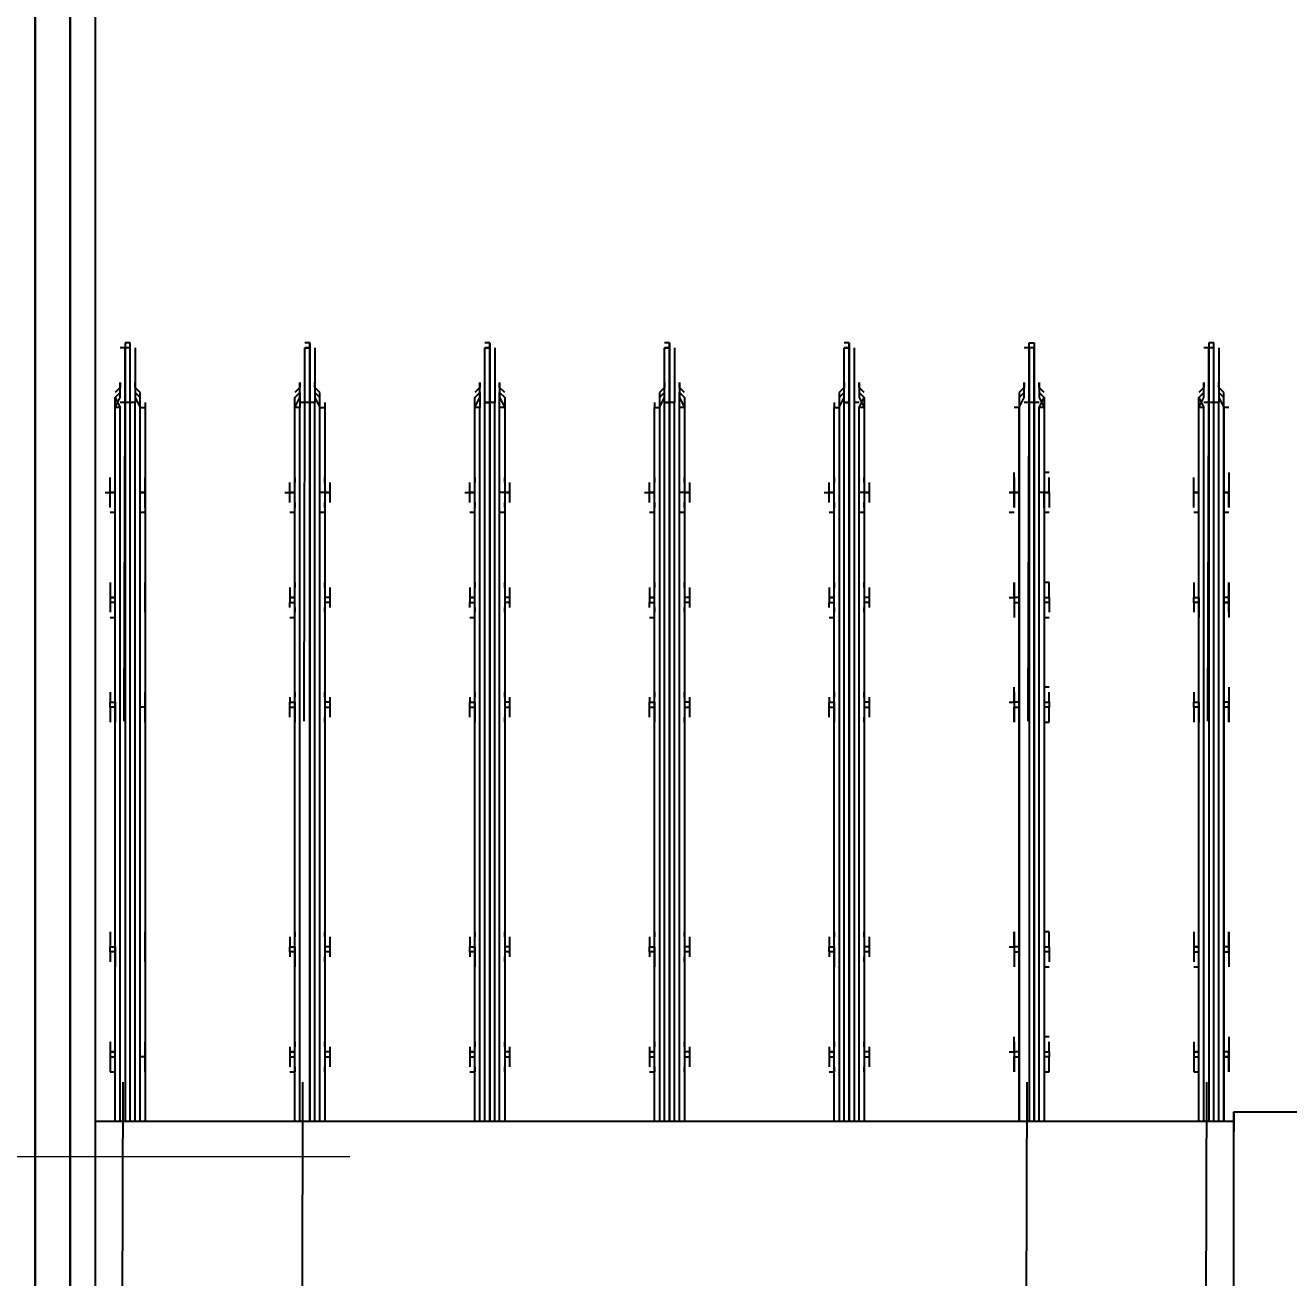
# Model space of a CAD drawing. Header units: metres. Extents: x 529524 to 529977, y 2674144 to 2674419.
# Drawn here: x 529758.7163 to 529759.0663, y 2674303.3499 to 2674303.6969 of the extents above; entities that cross this region are included whole.
import ezdxf

# ---------------------------------------------------------------- set-up
doc = ezdxf.new("R2010")
doc.units = ezdxf.units.M
doc.linetypes.add('PDF_IMPORT', pattern=[1, 0.8, -0.2])
doc.layers.add('IDT', color=7, linetype='Continuous')
doc.layers.add('MMS Block Numbering', color=7, linetype='Continuous')
doc.styles.add('Adani Regular', font='Adani Regular.ttf')

# ---------------------------------------------------------------- blocks, each defined once
blk = doc.blocks.new('IDT')
at = {"layer": 'IDT', "color": 0, "lineweight": 25}
for p, q in [((14.75559, 8.9452), (14.75559, 9.80413)), ((14.76251, 8.9452), (14.76251, 9.80413)), ((14.76251, 9.80413), (14.76251, 8.9452)), ((14.77219, 8.9452), (14.77219, 9.80413)), ((14.77219, 9.80413), (14.77219, 8.9452)), ((14.44023, 9.45834), (14.44023, 9.36291)), ((14.44023, 9.36291), (14.44023, 9.36844)), ((14.44023, 9.36567), (14.75559, 9.36567)), ((14.443, 9.16788), (14.443, 9.36567)), ((14.443, 9.36567), (14.443, 9.16788)), ((14.44438, 9.36567), (14.44438, 9.1665)), ((14.44577, 9.36567), (14.44577, 9.1665)), ((14.44715, 9.1665), (14.44715, 9.36567)), ((14.44853, 9.36567), (14.44853, 9.16788)), ((14.44992, 9.36567), (14.44992, 9.16788)), ((14.49279, 9.16788), (14.49279, 9.36567)), ((14.49418, 9.36567), (14.49418, 9.16788)), ((14.49556, 9.1665), (14.49556, 9.36567)), ((14.49556, 9.36567), (14.49556, 9.1665)), ((14.49694, 9.1665), (14.49694, 9.36567)), ((14.49971, 9.16788), (14.49971, 9.36567)), ((14.49971, 9.36567), (14.49971, 9.16788)), ((14.54259, 9.16788), (14.54259, 9.36567)), ((14.54397, 9.36567), (14.54397, 9.16788)), ((14.54535, 9.1665), (14.54535, 9.36567)), ((14.54674, 9.36567), (14.54674, 9.1665)), ((14.54674, 9.1665), (14.54674, 9.36567)), ((14.54812, 9.36567), (14.54812, 9.1665)), ((14.5495, 9.16788), (14.5495, 9.36567)), ((14.55089, 9.36567), (14.55089, 9.16788)), ((14.59238, 9.16788), (14.59238, 9.36567)), ((14.59376, 9.36567), (14.59376, 9.16788)), ((14.59515, 9.36567), (14.59515, 9.1665)), ((14.59653, 9.1665), (14.59653, 9.36567)), ((14.59653, 9.36567), (14.59653, 9.1665)), ((14.59791, 9.36567), (14.59791, 9.1665)), ((14.5993, 9.16788), (14.5993, 9.36567)), ((14.60068, 9.36567), (14.60068, 9.16788)), ((14.64217, 9.16788), (14.64217, 9.36567)), ((14.64356, 9.36567), (14.64356, 9.16788)), ((14.64494, 9.36567), (14.64494, 9.1665)), ((14.64632, 9.1665), (14.64632, 9.36567)), ((14.64632, 9.36567), (14.64632, 9.1665)), ((14.64771, 9.36567), (14.64771, 9.1665)), ((14.64909, 9.36567), (14.64909, 9.16788)), ((14.65047, 9.36567), (14.65047, 9.16788)), ((14.69197, 9.16788), (14.69197, 9.36567)), ((14.69335, 9.36567), (14.69335, 9.16788)), ((14.69473, 9.36567), (14.69473, 9.1665)), ((14.69612, 9.1665), (14.69612, 9.36567)), ((14.69612, 9.36567), (14.69612, 9.1665)), ((14.69888, 9.36567), (14.69888, 9.16788)), ((14.70027, 9.36567), (14.70027, 9.16788)), ((14.74176, 9.16788), (14.74176, 9.36567)), ((14.74314, 9.36567), (14.74314, 9.16788)), ((14.74453, 9.36567), (14.74453, 9.1665)), ((14.74591, 9.36567), (14.74591, 9.1665)), ((14.74729, 9.1665), (14.74729, 9.36567)), ((14.74868, 9.36567), (14.74868, 9.16788)), ((14.75006, 9.36567), (14.75006, 9.16788)), ((14.44023, 9.36291), (14.34065, 9.36291)), ((14.44162, 9.34769), (14.44162, 9.35184)), ((14.44162, 9.35184), (14.44162, 9.35046)), ((14.44162, 9.35046), (14.44162, 9.34769)), ((14.4513, 9.35184), (14.44992, 9.35184)), ((14.44992, 9.35184), (14.44992, 9.34769)), ((14.4513, 9.35046), (14.4513, 9.35184)), ((14.4513, 9.34769), (14.4513, 9.35046)), ((14.49279, 9.35184), (14.49141, 9.35184)), ((14.49141, 9.35184), (14.49141, 9.35046)), ((14.49141, 9.35046), (14.49141, 9.34769)), ((14.49279, 9.34631), (14.49279, 9.35184)), ((14.50109, 9.34769), (14.50109, 9.35184)), ((14.50109, 9.35184), (14.50109, 9.35046)), ((14.50109, 9.35046), (14.50109, 9.34769)), ((14.5412, 9.34769), (14.5412, 9.35046)), ((14.54259, 9.34769), (14.54259, 9.35184)), ((14.54259, 9.35184), (14.54259, 9.35046)), ((14.55227, 9.35184), (14.55089, 9.35184)), ((14.55089, 9.35184), (14.55089, 9.34769)), ((14.55089, 9.35046), (14.55089, 9.35184)), ((14.55227, 9.34769), (14.55227, 9.35046)), ((14.591, 9.34769), (14.591, 9.35046)), ((14.59238, 9.34769), (14.59238, 9.35184)), ((14.59238, 9.35184), (14.59238, 9.35046)), ((14.60206, 9.35184), (14.60068, 9.35184)), ((14.60068, 9.35184), (14.60068, 9.34769)), ((14.60068, 9.35046), (14.60068, 9.35184)), ((14.60206, 9.34769), (14.60206, 9.35046)), ((14.64079, 9.34769), (14.64079, 9.35046)), ((14.64217, 9.34769), (14.64217, 9.35184)), ((14.64217, 9.35184), (14.64217, 9.35046)), ((14.65186, 9.35184), (14.65047, 9.35184)), ((14.65047, 9.35184), (14.65047, 9.34769)), ((14.65047, 9.35046), (14.65047, 9.35184)), ((14.65186, 9.34769), (14.65186, 9.35046)), ((14.69058, 9.34769), (14.69058, 9.35046)), ((14.69197, 9.34769), (14.69197, 9.35184)), ((14.69197, 9.35184), (14.69197, 9.35046)), ((14.70165, 9.35184), (14.70027, 9.35184)), ((14.70027, 9.35184), (14.70027, 9.34769)), ((14.70027, 9.35046), (14.70027, 9.35184)), ((14.70165, 9.34769), (14.70165, 9.35046)), ((14.74176, 9.34769), (14.74176, 9.35184)), ((14.74176, 9.35184), (14.74176, 9.35046)), ((14.74176, 9.35046), (14.74176, 9.34769)), ((14.75144, 9.35184), (14.75006, 9.35184)), ((14.75006, 9.35184), (14.75006, 9.34769)), ((14.75144, 9.35046), (14.75144, 9.35184)), ((14.75144, 9.34769), (14.75144, 9.35046)), ((14.44162, 9.34631), (14.44162, 9.34769)), ((14.44162, 9.34769), (14.443, 9.34769)), ((14.443, 9.34769), (14.44162, 9.34769)), ((14.44162, 9.34769), (14.44162, 9.34631)), ((14.44992, 9.34769), (14.44992, 9.34631)), ((14.4513, 9.34769), (14.44992, 9.34769)), ((14.4513, 9.34631), (14.4513, 9.34769)), ((14.49141, 9.34631), (14.49141, 9.34769)), ((14.49141, 9.34769), (14.49279, 9.34769)), ((14.50109, 9.34769), (14.49971, 9.34769)), ((14.50109, 9.34631), (14.50109, 9.34769)), ((14.50109, 9.34631), (14.50109, 9.34769)), ((14.54259, 9.34769), (14.5412, 9.34769)), ((14.5412, 9.34631), (14.5412, 9.34769)), ((14.54259, 9.34631), (14.54259, 9.34769)), ((14.55089, 9.34769), (14.55089, 9.34631)), ((14.55227, 9.34769), (14.55089, 9.34769)), ((14.55227, 9.34631), (14.55227, 9.34769)), ((14.59238, 9.34769), (14.591, 9.34769)), ((14.591, 9.34631), (14.591, 9.34769)), ((14.59238, 9.34631), (14.59238, 9.34769)), ((14.60068, 9.34769), (14.60068, 9.34631)), ((14.60206, 9.34769), (14.60068, 9.34769)), ((14.60206, 9.34631), (14.60206, 9.34769)), ((14.64217, 9.34769), (14.64079, 9.34769)), ((14.64079, 9.34631), (14.64079, 9.34769)), ((14.64217, 9.34631), (14.64217, 9.34769)), ((14.65047, 9.34769), (14.65047, 9.34631)), ((14.65186, 9.34769), (14.65047, 9.34769)), ((14.65186, 9.34631), (14.65186, 9.34769)), ((14.69197, 9.34769), (14.69058, 9.34769)), ((14.69058, 9.34631), (14.69058, 9.34769)), ((14.69197, 9.34631), (14.69197, 9.34769)), ((14.70027, 9.34769), (14.70027, 9.34631)), ((14.70165, 9.34769), (14.70027, 9.34769)), ((14.70165, 9.34631), (14.70165, 9.34769)), ((14.74176, 9.34631), (14.74176, 9.34769)), ((14.74176, 9.34769), (14.74314, 9.34769)), ((14.74176, 9.34769), (14.74176, 9.34631)), ((14.75006, 9.34769), (14.75006, 9.34631)), ((14.75144, 9.34769), (14.75006, 9.34769)), ((14.75144, 9.34631), (14.75144, 9.34769)), ((14.44162, 9.34216), (14.44162, 9.34631)), ((14.44162, 9.34631), (14.443, 9.34631)), ((14.44162, 9.34493), (14.44162, 9.34631)), ((14.44162, 9.34354), (14.44162, 9.34493)), ((14.4513, 9.34631), (14.44992, 9.34631)), ((14.44992, 9.34631), (14.44992, 9.34216)), ((14.44992, 9.34631), (14.4513, 9.34631)), ((14.4513, 9.34493), (14.4513, 9.34631)), ((14.4513, 9.34354), (14.4513, 9.34493)), ((14.49279, 9.34631), (14.49141, 9.34631)), ((14.49141, 9.34631), (14.49141, 9.34493)), ((14.49141, 9.34493), (14.49141, 9.34354)), ((14.49279, 9.34216), (14.49279, 9.34631)), ((14.49971, 9.34631), (14.50109, 9.34631)), ((14.50109, 9.34631), (14.50109, 9.34216)), ((14.50109, 9.34493), (14.50109, 9.34631)), ((14.50248, 9.34631), (14.50109, 9.34631)), ((14.50109, 9.34354), (14.50109, 9.34493)), ((14.5412, 9.34493), (14.5412, 9.34631)), ((14.5412, 9.34631), (14.54259, 9.34631)), ((14.54259, 9.34216), (14.54259, 9.34631)), ((14.54259, 9.34493), (14.54259, 9.34354)), ((14.55227, 9.34631), (14.55089, 9.34631)), ((14.55089, 9.34631), (14.55089, 9.34216)), ((14.55089, 9.34631), (14.55227, 9.34631)), ((14.55089, 9.34354), (14.55089, 9.34493)), ((14.55227, 9.34493), (14.55227, 9.34631)), ((14.591, 9.34493), (14.591, 9.34631)), ((14.591, 9.34631), (14.59238, 9.34631)), ((14.59238, 9.34216), (14.59238, 9.34631)), ((14.59238, 9.34493), (14.59238, 9.34354)), ((14.60206, 9.34631), (14.60068, 9.34631)), ((14.60068, 9.34631), (14.60068, 9.34216)), ((14.60068, 9.34631), (14.60206, 9.34631)), ((14.60068, 9.34354), (14.60068, 9.34493)), ((14.60206, 9.34493), (14.60206, 9.34631)), ((14.64079, 9.34493), (14.64079, 9.34631)), ((14.64079, 9.34631), (14.64217, 9.34631)), ((14.64217, 9.34216), (14.64217, 9.34631)), ((14.64217, 9.34493), (14.64217, 9.34354)), ((14.65186, 9.34631), (14.65047, 9.34631)), ((14.65047, 9.34631), (14.65047, 9.34216)), ((14.65047, 9.34631), (14.65186, 9.34631)), ((14.65047, 9.34354), (14.65047, 9.34493)), ((14.65186, 9.34493), (14.65186, 9.34631)), ((14.69058, 9.34493), (14.69058, 9.34631)), ((14.69058, 9.34631), (14.69197, 9.34631)), ((14.69197, 9.34216), (14.69197, 9.34631)), ((14.69197, 9.34493), (14.69197, 9.34354)), ((14.70165, 9.34631), (14.70027, 9.34631)), ((14.70027, 9.34631), (14.70027, 9.34216)), ((14.70027, 9.34631), (14.70165, 9.34631)), ((14.70027, 9.34354), (14.70027, 9.34493)), ((14.70165, 9.34493), (14.70165, 9.34631)), ((14.74176, 9.34216), (14.74176, 9.34631)), ((14.74176, 9.34631), (14.74176, 9.34493)), ((14.74176, 9.34493), (14.74176, 9.34354)), ((14.75144, 9.34631), (14.75006, 9.34631)), ((14.75006, 9.34631), (14.75006, 9.34216)), ((14.75006, 9.34631), (14.75144, 9.34631)), ((14.75144, 9.34493), (14.75144, 9.34631)), ((14.75144, 9.34354), (14.75144, 9.34493)), ((14.49141, 9.34216), (14.49279, 9.34216)), ((14.44162, 9.31865), (14.44162, 9.3228)), ((14.4513, 9.3228), (14.44992, 9.3228)), ((14.44992, 9.3228), (14.44992, 9.31865)), ((14.49279, 9.3228), (14.49141, 9.3228)), ((14.49279, 9.31726), (14.49279, 9.3228)), ((14.50109, 9.31865), (14.50109, 9.3228)), ((14.54259, 9.31726), (14.54259, 9.3228)), ((14.55089, 9.31726), (14.55089, 9.3228)), ((14.59238, 9.31726), (14.59238, 9.3228)), ((14.60068, 9.31726), (14.60068, 9.3228)), ((14.64217, 9.31726), (14.64217, 9.3228)), ((14.65047, 9.31726), (14.65047, 9.3228)), ((14.69197, 9.31726), (14.69197, 9.3228)), ((14.70027, 9.31726), (14.70027, 9.3228)), ((14.74176, 9.31726), (14.74176, 9.3228)), ((14.75006, 9.31726), (14.75006, 9.3228)), ((14.44162, 9.32003), (14.44162, 9.32141)), ((14.44162, 9.31865), (14.44162, 9.32003)), ((14.4513, 9.32003), (14.4513, 9.32141)), ((14.4513, 9.31865), (14.4513, 9.32003)), ((14.49141, 9.32003), (14.49141, 9.32141)), ((14.49141, 9.31865), (14.49141, 9.32003)), ((14.50109, 9.32003), (14.50109, 9.32141)), ((14.50109, 9.31865), (14.50109, 9.32003)), ((14.5412, 9.31865), (14.5412, 9.32003)), ((14.54259, 9.32141), (14.54259, 9.32003)), ((14.55089, 9.32003), (14.55089, 9.32141)), ((14.55227, 9.31865), (14.55227, 9.32003)), ((14.591, 9.31865), (14.591, 9.32003)), ((14.59238, 9.32141), (14.59238, 9.32003)), ((14.60068, 9.32003), (14.60068, 9.32141)), ((14.60206, 9.31865), (14.60206, 9.32003)), ((14.64079, 9.31865), (14.64079, 9.32003)), ((14.64217, 9.32141), (14.64217, 9.32003)), ((14.65047, 9.32003), (14.65047, 9.32141)), ((14.65186, 9.31865), (14.65186, 9.32003)), ((14.69058, 9.31865), (14.69058, 9.32003)), ((14.69197, 9.32141), (14.69197, 9.32003)), ((14.70027, 9.32003), (14.70027, 9.32141)), ((14.70165, 9.31865), (14.70165, 9.32003)), ((14.74176, 9.32141), (14.74176, 9.32003)), ((14.74176, 9.32003), (14.74176, 9.31865)), ((14.75144, 9.32003), (14.75144, 9.32141)), ((14.75144, 9.31865), (14.75144, 9.32003)), ((14.443, 9.31865), (14.44162, 9.31865)), ((14.44162, 9.31865), (14.44162, 9.31726)), ((14.44162, 9.31726), (14.44162, 9.31865)), ((14.44162, 9.31726), (14.44162, 9.3145)), ((14.44162, 9.31311), (14.44162, 9.31726)), ((14.44162, 9.31726), (14.443, 9.31726)), ((14.44992, 9.31865), (14.44992, 9.31726)), ((14.4513, 9.31865), (14.44992, 9.31865)), ((14.4513, 9.31726), (14.44992, 9.31726)), ((14.44992, 9.31726), (14.44992, 9.31311)), ((14.44992, 9.31726), (14.4513, 9.31726)), ((14.4513, 9.31726), (14.4513, 9.31865)), ((14.4513, 9.3145), (14.4513, 9.31726)), ((14.49141, 9.31726), (14.49141, 9.31865)), ((14.49141, 9.31865), (14.49279, 9.31865)), ((14.49279, 9.31726), (14.49141, 9.31726)), ((14.49141, 9.31726), (14.49141, 9.3145)), ((14.49279, 9.31311), (14.49279, 9.31726)), ((14.50109, 9.31865), (14.49971, 9.31865)), ((14.49971, 9.31726), (14.50109, 9.31726)), ((14.50109, 9.31726), (14.50109, 9.31865)), ((14.50109, 9.31726), (14.50109, 9.31865)), ((14.50109, 9.3145), (14.50109, 9.31726)), ((14.50109, 9.31726), (14.50109, 9.31311)), ((14.50248, 9.31726), (14.50109, 9.31726)), ((14.5412, 9.31726), (14.5412, 9.31865)), ((14.5412, 9.31865), (14.54259, 9.31865)), ((14.5412, 9.3145), (14.5412, 9.31726)), ((14.5412, 9.31726), (14.54259, 9.31726)), ((14.54259, 9.31311), (14.54259, 9.31726)), ((14.55089, 9.31865), (14.55227, 9.31865)), ((14.55227, 9.31726), (14.55089, 9.31726)), ((14.55089, 9.31726), (14.55089, 9.31311)), ((14.55227, 9.31726), (14.55089, 9.31726)), ((14.55227, 9.31865), (14.55227, 9.31726)), ((14.55227, 9.3145), (14.55227, 9.31726)), ((14.591, 9.31726), (14.591, 9.31865)), ((14.591, 9.31865), (14.59238, 9.31865)), ((14.591, 9.3145), (14.591, 9.31726)), ((14.591, 9.31726), (14.59238, 9.31726)), ((14.59238, 9.31311), (14.59238, 9.31726)), ((14.60068, 9.31865), (14.60206, 9.31865)), ((14.60206, 9.31726), (14.60068, 9.31726)), ((14.60068, 9.31726), (14.60068, 9.31311)), ((14.60206, 9.31726), (14.60068, 9.31726)), ((14.60206, 9.31865), (14.60206, 9.31726)), ((14.60206, 9.3145), (14.60206, 9.31726)), ((14.64079, 9.31726), (14.64079, 9.31865)), ((14.64079, 9.31865), (14.64217, 9.31865)), ((14.64079, 9.3145), (14.64079, 9.31726)), ((14.64079, 9.31726), (14.64217, 9.31726)), ((14.64217, 9.31311), (14.64217, 9.31726)), ((14.65047, 9.31865), (14.65186, 9.31865)), ((14.65186, 9.31726), (14.65047, 9.31726)), ((14.65047, 9.31726), (14.65047, 9.31311)), ((14.65186, 9.31726), (14.65047, 9.31726)), ((14.65186, 9.31865), (14.65186, 9.31726)), ((14.65186, 9.3145), (14.65186, 9.31726)), ((14.69058, 9.31726), (14.69058, 9.31865)), ((14.69058, 9.31865), (14.69197, 9.31865)), ((14.69058, 9.3145), (14.69058, 9.31726)), ((14.69058, 9.31726), (14.69197, 9.31726)), ((14.69197, 9.31311), (14.69197, 9.31726)), ((14.70027, 9.31865), (14.70165, 9.31865)), ((14.70165, 9.31726), (14.70027, 9.31726)), ((14.70027, 9.31726), (14.70027, 9.31311)), ((14.70165, 9.31726), (14.70027, 9.31726)), ((14.70165, 9.31865), (14.70165, 9.31726)), ((14.70165, 9.3145), (14.70165, 9.31726)), ((14.74176, 9.31865), (14.74176, 9.3145)), ((14.74176, 9.31311), (14.74176, 9.31726)), ((14.75006, 9.31865), (14.75144, 9.31865)), ((14.75144, 9.31726), (14.75006, 9.31726)), ((14.75006, 9.31726), (14.75006, 9.31311)), ((14.75144, 9.31726), (14.75006, 9.31726)), ((14.75144, 9.31865), (14.75144, 9.31726)), ((14.75144, 9.3145), (14.75144, 9.31726)), ((14.44162, 9.3145), (14.44162, 9.31311)), ((14.4513, 9.31311), (14.4513, 9.3145)), ((14.49141, 9.3145), (14.49141, 9.31311)), ((14.49141, 9.31311), (14.49279, 9.31311)), ((14.50109, 9.31311), (14.50109, 9.3145)), ((14.54259, 9.3145), (14.54259, 9.31311)), ((14.55089, 9.31311), (14.55089, 9.3145)), ((14.59238, 9.3145), (14.59238, 9.31311)), ((14.60068, 9.31311), (14.60068, 9.3145)), ((14.64217, 9.3145), (14.64217, 9.31311)), ((14.65047, 9.31311), (14.65047, 9.3145)), ((14.69197, 9.3145), (14.69197, 9.31311)), ((14.70027, 9.31311), (14.70027, 9.3145)), ((14.74176, 9.3145), (14.74176, 9.31311)), ((14.75144, 9.31311), (14.75144, 9.3145)), ((14.44162, 9.25087), (14.44162, 9.25502)), ((14.44162, 9.25502), (14.44162, 9.25364)), ((14.44162, 9.25364), (14.44162, 9.24949)), ((14.44992, 9.25087), (14.44992, 9.25502)), ((14.4513, 9.25364), (14.4513, 9.25502)), ((14.4513, 9.25087), (14.4513, 9.25364)), ((14.49279, 9.25502), (14.49141, 9.25502)), ((14.49141, 9.25502), (14.49141, 9.25364)), ((14.49141, 9.25364), (14.49141, 9.25087)), ((14.49279, 9.25087), (14.49279, 9.25502)), ((14.50109, 9.25087), (14.50109, 9.25502)), ((14.50109, 9.25502), (14.50109, 9.25364)), ((14.50109, 9.25364), (14.50109, 9.25087)), ((14.5412, 9.25087), (14.5412, 9.25364)), ((14.54259, 9.25087), (14.54259, 9.25502)), ((14.54259, 9.25502), (14.54259, 9.25364)), ((14.55089, 9.25087), (14.55089, 9.25502)), ((14.55089, 9.25502), (14.55089, 9.25364)), ((14.55227, 9.25364), (14.55227, 9.25087)), ((14.591, 9.25087), (14.591, 9.25364)), ((14.59238, 9.25087), (14.59238, 9.25502)), ((14.59238, 9.25502), (14.59238, 9.25364)), ((14.60068, 9.25087), (14.60068, 9.25502)), ((14.60068, 9.25502), (14.60068, 9.25364)), ((14.60206, 9.25364), (14.60206, 9.25087)), ((14.64079, 9.25087), (14.64079, 9.25364)), ((14.64217, 9.25087), (14.64217, 9.25502)), ((14.64217, 9.25502), (14.64217, 9.25364)), ((14.65047, 9.25087), (14.65047, 9.25502)), ((14.65047, 9.25502), (14.65047, 9.25364)), ((14.65186, 9.25364), (14.65186, 9.25087)), ((14.69058, 9.25087), (14.69058, 9.25364)), ((14.69197, 9.25087), (14.69197, 9.25502)), ((14.69197, 9.25502), (14.69197, 9.25364)), ((14.70027, 9.25087), (14.70027, 9.25502)), ((14.70027, 9.25502), (14.70027, 9.25364)), ((14.70165, 9.25364), (14.70165, 9.25087)), ((14.74176, 9.25087), (14.74176, 9.25502)), ((14.74176, 9.25502), (14.74176, 9.25364)), ((14.74176, 9.25364), (14.74176, 9.25087)), ((14.75006, 9.25087), (14.75006, 9.25502)), ((14.75144, 9.25364), (14.75144, 9.25502)), ((14.75144, 9.25087), (14.75144, 9.25364)), ((14.44162, 9.24949), (14.44162, 9.25087)), ((14.44162, 9.25087), (14.443, 9.25087)), ((14.44162, 9.24534), (14.44162, 9.24949)), ((14.44162, 9.24949), (14.443, 9.24949)), ((14.44162, 9.24811), (14.44162, 9.24949)), ((14.44992, 9.24949), (14.44992, 9.25087)), ((14.44992, 9.25087), (14.4513, 9.25087)), ((14.4513, 9.24949), (14.44992, 9.24949)), ((14.44992, 9.24949), (14.44992, 9.24534)), ((14.4513, 9.24949), (14.44992, 9.24949)), ((14.4513, 9.25087), (14.4513, 9.24949)), ((14.4513, 9.24811), (14.4513, 9.24949)), ((14.49141, 9.24949), (14.49141, 9.25087)), ((14.49141, 9.25087), (14.49279, 9.25087)), ((14.49279, 9.24949), (14.49141, 9.24949)), ((14.49141, 9.24949), (14.49141, 9.24811)), ((14.49279, 9.24534), (14.49279, 9.25087)), ((14.50109, 9.25087), (14.49971, 9.25087)), ((14.49971, 9.24949), (14.50109, 9.24949)), ((14.50109, 9.24949), (14.50109, 9.25087)), ((14.50109, 9.24949), (14.50109, 9.25087)), ((14.50109, 9.24949), (14.50109, 9.24534)), ((14.50109, 9.24811), (14.50109, 9.24949)), ((14.50248, 9.24949), (14.50109, 9.24949)), ((14.54259, 9.25087), (14.5412, 9.25087)), ((14.5412, 9.24949), (14.5412, 9.25087)), ((14.5412, 9.24811), (14.5412, 9.24949)), ((14.5412, 9.24949), (14.54259, 9.24949)), ((14.54259, 9.24949), (14.54259, 9.25087)), ((14.54259, 9.24534), (14.54259, 9.24949)), ((14.55089, 9.24949), (14.55089, 9.25087)), ((14.55227, 9.25087), (14.55089, 9.25087)), ((14.55227, 9.24949), (14.55089, 9.24949)), ((14.55089, 9.24949), (14.55089, 9.24534)), ((14.55227, 9.24949), (14.55089, 9.24949)), ((14.55227, 9.25087), (14.55227, 9.24949)), ((14.55227, 9.24811), (14.55227, 9.24949)), ((14.59238, 9.25087), (14.591, 9.25087)), ((14.591, 9.24949), (14.591, 9.25087)), ((14.591, 9.24811), (14.591, 9.24949)), ((14.591, 9.24949), (14.59238, 9.24949)), ((14.59238, 9.24949), (14.59238, 9.25087)), ((14.59238, 9.24534), (14.59238, 9.24949)), ((14.60068, 9.24949), (14.60068, 9.25087)), ((14.60206, 9.25087), (14.60068, 9.25087)), ((14.60206, 9.24949), (14.60068, 9.24949)), ((14.60068, 9.24949), (14.60068, 9.24534)), ((14.60206, 9.24949), (14.60068, 9.24949)), ((14.60206, 9.25087), (14.60206, 9.24949)), ((14.60206, 9.24811), (14.60206, 9.24949)), ((14.64217, 9.25087), (14.64079, 9.25087)), ((14.64079, 9.24949), (14.64079, 9.25087)), ((14.64079, 9.24811), (14.64079, 9.24949)), ((14.64079, 9.24949), (14.64217, 9.24949)), ((14.64217, 9.24949), (14.64217, 9.25087)), ((14.64217, 9.24534), (14.64217, 9.24949)), ((14.65047, 9.24949), (14.65047, 9.25087)), ((14.65186, 9.25087), (14.65047, 9.25087)), ((14.65186, 9.24949), (14.65047, 9.24949)), ((14.65047, 9.24949), (14.65047, 9.24534)), ((14.65186, 9.24949), (14.65047, 9.24949)), ((14.65186, 9.25087), (14.65186, 9.24949)), ((14.65186, 9.24811), (14.65186, 9.24949)), ((14.69197, 9.25087), (14.69058, 9.25087)), ((14.69058, 9.24949), (14.69058, 9.25087)), ((14.69058, 9.24811), (14.69058, 9.24949)), ((14.69058, 9.24949), (14.69197, 9.24949)), ((14.69197, 9.24949), (14.69197, 9.25087)), ((14.69197, 9.24534), (14.69197, 9.24949)), ((14.70027, 9.24949), (14.70027, 9.25087)), ((14.70165, 9.25087), (14.70027, 9.25087)), ((14.70165, 9.24949), (14.70027, 9.24949)), ((14.70027, 9.24949), (14.70027, 9.24534)), ((14.70165, 9.24949), (14.70027, 9.24949)), ((14.70165, 9.25087), (14.70165, 9.24949)), ((14.70165, 9.24811), (14.70165, 9.24949)), ((14.74176, 9.24949), (14.74176, 9.25087)), ((14.74176, 9.25087), (14.74314, 9.25087)), ((14.74176, 9.25087), (14.74176, 9.24949)), ((14.74176, 9.24534), (14.74176, 9.24949)), ((14.74176, 9.24949), (14.74176, 9.24811)), ((14.75006, 9.24949), (14.75006, 9.25087)), ((14.75006, 9.25087), (14.75144, 9.25087)), ((14.75144, 9.24949), (14.75006, 9.24949)), ((14.75006, 9.24949), (14.75006, 9.24534)), ((14.75144, 9.24949), (14.75006, 9.24949)), ((14.75144, 9.25087), (14.75144, 9.24949)), ((14.75144, 9.24811), (14.75144, 9.24949)), ((14.44162, 9.24672), (14.44162, 9.24811)), ((14.4513, 9.24672), (14.4513, 9.24811)), ((14.49141, 9.24811), (14.49141, 9.24672)), ((14.50109, 9.24672), (14.50109, 9.24811)), ((14.54259, 9.24811), (14.54259, 9.24672)), ((14.55089, 9.24672), (14.55089, 9.24811)), ((14.59238, 9.24811), (14.59238, 9.24672)), ((14.60068, 9.24672), (14.60068, 9.24811)), ((14.64217, 9.24811), (14.64217, 9.24672)), ((14.65047, 9.24672), (14.65047, 9.24811)), ((14.69197, 9.24811), (14.69197, 9.24672)), ((14.70027, 9.24672), (14.70027, 9.24811)), ((14.74176, 9.24811), (14.74176, 9.24672)), ((14.75144, 9.24672), (14.75144, 9.24811)), ((14.49141, 9.24534), (14.49279, 9.24534)), ((14.44162, 9.22183), (14.44162, 9.22598)), ((14.44162, 9.22459), (14.44162, 9.22321)), ((14.44992, 9.22044), (14.44992, 9.22598)), ((14.4513, 9.22321), (14.4513, 9.22459)), ((14.49279, 9.22598), (14.49141, 9.22598)), ((14.49141, 9.22321), (14.49141, 9.22459)), ((14.49279, 9.22183), (14.49279, 9.22598)), ((14.50109, 9.22183), (14.50109, 9.22598)), ((14.50109, 9.22321), (14.50109, 9.22459)), ((14.54259, 9.22183), (14.54259, 9.22598)), ((14.54259, 9.22459), (14.54259, 9.22321)), ((14.55227, 9.22598), (14.55089, 9.22598)), ((14.55089, 9.22598), (14.55089, 9.22183)), ((14.55089, 9.22321), (14.55089, 9.22459)), ((14.59238, 9.22183), (14.59238, 9.22598)), ((14.59238, 9.22459), (14.59238, 9.22321)), ((14.60206, 9.22598), (14.60068, 9.22598)), ((14.60068, 9.22598), (14.60068, 9.22183)), ((14.60068, 9.22321), (14.60068, 9.22459)), ((14.64217, 9.22183), (14.64217, 9.22598)), ((14.64217, 9.22459), (14.64217, 9.22321)), ((14.65186, 9.22598), (14.65047, 9.22598)), ((14.65047, 9.22598), (14.65047, 9.22183)), ((14.65047, 9.22321), (14.65047, 9.22459)), ((14.69197, 9.22183), (14.69197, 9.22598)), ((14.69197, 9.22459), (14.69197, 9.22321)), ((14.70165, 9.22598), (14.70027, 9.22598)), ((14.70027, 9.22598), (14.70027, 9.22183)), ((14.70027, 9.22321), (14.70027, 9.22459)), ((14.74176, 9.22183), (14.74176, 9.22598)), ((14.74176, 9.22459), (14.74176, 9.22321)), ((14.75144, 9.22598), (14.75006, 9.22598)), ((14.75006, 9.22598), (14.75006, 9.22183)), ((14.75144, 9.22321), (14.75144, 9.22459)), ((14.44162, 9.22321), (14.44162, 9.22183)), ((14.44162, 9.22044), (14.44162, 9.22183)), ((14.44162, 9.22183), (14.443, 9.22183)), ((14.443, 9.22183), (14.44162, 9.22183)), ((14.44162, 9.22183), (14.44162, 9.22044)), ((14.44992, 9.22183), (14.4513, 9.22183)), ((14.4513, 9.22183), (14.4513, 9.22321)), ((14.4513, 9.22183), (14.4513, 9.22044)), ((14.49141, 9.22183), (14.49141, 9.22321)), ((14.49141, 9.22044), (14.49141, 9.22183)), ((14.49141, 9.22183), (14.49279, 9.22183)), ((14.49279, 9.22044), (14.49279, 9.22183)), ((14.50109, 9.22183), (14.49971, 9.22183)), ((14.50109, 9.22183), (14.50109, 9.22321)), ((14.50109, 9.22044), (14.50109, 9.22183)), ((14.50109, 9.22044), (14.50109, 9.22183)), ((14.5412, 9.22183), (14.5412, 9.22321)), ((14.5412, 9.22044), (14.5412, 9.22183)), ((14.5412, 9.22183), (14.54259, 9.22183)), ((14.54259, 9.22044), (14.54259, 9.22183)), ((14.55089, 9.22183), (14.55089, 9.22044)), ((14.55227, 9.22183), (14.55089, 9.22183)), ((14.55227, 9.22321), (14.55227, 9.22183)), ((14.55227, 9.22044), (14.55227, 9.22183)), ((14.591, 9.22183), (14.591, 9.22321)), ((14.591, 9.22044), (14.591, 9.22183)), ((14.591, 9.22183), (14.59238, 9.22183)), ((14.59238, 9.22044), (14.59238, 9.22183)), ((14.60068, 9.22183), (14.60068, 9.22044)), ((14.60206, 9.22183), (14.60068, 9.22183)), ((14.60206, 9.22321), (14.60206, 9.22183)), ((14.60206, 9.22044), (14.60206, 9.22183)), ((14.64079, 9.22183), (14.64079, 9.22321)), ((14.64079, 9.22044), (14.64079, 9.22183)), ((14.64079, 9.22183), (14.64217, 9.22183)), ((14.64217, 9.22044), (14.64217, 9.22183)), ((14.65047, 9.22183), (14.65047, 9.22044)), ((14.65186, 9.22183), (14.65047, 9.22183)), ((14.65186, 9.22321), (14.65186, 9.22183)), ((14.65186, 9.22044), (14.65186, 9.22183)), ((14.69058, 9.22183), (14.69058, 9.22321)), ((14.69058, 9.22044), (14.69058, 9.22183)), ((14.69058, 9.22183), (14.69197, 9.22183)), ((14.69197, 9.22044), (14.69197, 9.22183)), ((14.70027, 9.22183), (14.70027, 9.22044)), ((14.70165, 9.22183), (14.70027, 9.22183)), ((14.70165, 9.22321), (14.70165, 9.22183)), ((14.70165, 9.22044), (14.70165, 9.22183)), ((14.74176, 9.22321), (14.74176, 9.22183)), ((14.74176, 9.22183), (14.74176, 9.22044)), ((14.74176, 9.22044), (14.74176, 9.22183)), ((14.75006, 9.22183), (14.75006, 9.22044)), ((14.75006, 9.22183), (14.75144, 9.22183)), ((14.75144, 9.22183), (14.75144, 9.22321)), ((14.75144, 9.22044), (14.75144, 9.22183)), ((14.44162, 9.22044), (14.44162, 9.21768)), ((14.44162, 9.21629), (14.44162, 9.22044)), ((14.44162, 9.22044), (14.443, 9.22044)), ((14.44162, 9.21768), (14.44162, 9.21629)), ((14.4513, 9.22044), (14.44992, 9.22044)), ((14.44992, 9.22044), (14.44992, 9.21629)), ((14.4513, 9.22044), (14.44992, 9.22044)), ((14.4513, 9.21768), (14.4513, 9.22044)), ((14.4513, 9.21629), (14.4513, 9.21768)), ((14.49279, 9.22044), (14.49141, 9.22044)), ((14.49141, 9.22044), (14.49141, 9.21768)), ((14.49141, 9.21768), (14.49141, 9.21629)), ((14.49279, 9.21629), (14.49279, 9.22044)), ((14.49971, 9.22044), (14.50109, 9.22044)), ((14.50109, 9.22044), (14.50109, 9.21629)), ((14.50109, 9.21768), (14.50109, 9.22044)), ((14.50248, 9.22044), (14.50109, 9.22044)), ((14.50109, 9.21629), (14.50109, 9.21768)), ((14.5412, 9.21768), (14.5412, 9.22044)), ((14.5412, 9.22044), (14.54259, 9.22044)), ((14.54259, 9.21629), (14.54259, 9.22044)), ((14.54259, 9.21768), (14.54259, 9.21629)), ((14.55227, 9.22044), (14.55089, 9.22044)), ((14.55089, 9.22044), (14.55089, 9.21629)), ((14.55089, 9.22044), (14.55227, 9.22044)), ((14.55089, 9.21629), (14.55089, 9.21768)), ((14.55227, 9.21768), (14.55227, 9.22044)), ((14.591, 9.21768), (14.591, 9.22044)), ((14.591, 9.22044), (14.59238, 9.22044)), ((14.59238, 9.21629), (14.59238, 9.22044)), ((14.59238, 9.21768), (14.59238, 9.21629)), ((14.60206, 9.22044), (14.60068, 9.22044)), ((14.60068, 9.22044), (14.60068, 9.21629)), ((14.60068, 9.22044), (14.60206, 9.22044)), ((14.60068, 9.21629), (14.60068, 9.21768)), ((14.60206, 9.21768), (14.60206, 9.22044)), ((14.64079, 9.21768), (14.64079, 9.22044)), ((14.64079, 9.22044), (14.64217, 9.22044)), ((14.64217, 9.21629), (14.64217, 9.22044)), ((14.64217, 9.21768), (14.64217, 9.21629)), ((14.65186, 9.22044), (14.65047, 9.22044)), ((14.65047, 9.22044), (14.65047, 9.21629)), ((14.65047, 9.22044), (14.65186, 9.22044)), ((14.65047, 9.21629), (14.65047, 9.21768)), ((14.65186, 9.21768), (14.65186, 9.22044)), ((14.69058, 9.21768), (14.69058, 9.22044)), ((14.69058, 9.22044), (14.69197, 9.22044)), ((14.69197, 9.21629), (14.69197, 9.22044)), ((14.69197, 9.21768), (14.69197, 9.21629)), ((14.70165, 9.22044), (14.70027, 9.22044)), ((14.70027, 9.22044), (14.70027, 9.21629)), ((14.70027, 9.22044), (14.70165, 9.22044)), ((14.70027, 9.21629), (14.70027, 9.21768)), ((14.70165, 9.21768), (14.70165, 9.22044)), ((14.74176, 9.22044), (14.74176, 9.21768)), ((14.74176, 9.21629), (14.74176, 9.22044)), ((14.74176, 9.21768), (14.74176, 9.21629)), ((14.75144, 9.22044), (14.75006, 9.22044)), ((14.75006, 9.22044), (14.75006, 9.21629)), ((14.75006, 9.22044), (14.75144, 9.22044)), ((14.75144, 9.21768), (14.75144, 9.22044)), ((14.75144, 9.21629), (14.75144, 9.21768)), ((14.49141, 9.21629), (14.49279, 9.21629)), ((14.44162, 9.19693), (14.443, 9.19693)), ((14.44992, 9.19693), (14.4513, 9.19693)), ((14.49141, 9.19693), (14.49279, 9.19693)), ((14.50109, 9.19693), (14.50248, 9.19693)), ((14.54259, 9.19693), (14.54397, 9.19693)), ((14.55089, 9.19693), (14.55227, 9.19693)), ((14.59238, 9.19693), (14.59376, 9.19693)), ((14.60068, 9.19693), (14.60206, 9.19693)), ((14.64217, 9.19693), (14.64356, 9.19693)), ((14.65047, 9.19693), (14.65186, 9.19693)), ((14.69197, 9.19693), (14.69335, 9.19693)), ((14.70027, 9.19693), (14.70165, 9.19693)), ((14.74176, 9.19693), (14.74314, 9.19693)), ((14.75006, 9.19693), (14.75144, 9.19693)), ((14.44162, 9.1914), (14.44162, 9.19555)), ((14.44162, 9.19555), (14.44162, 9.19416)), ((14.44162, 9.19416), (14.44162, 9.1914)), ((14.44992, 9.19555), (14.44992, 9.1914)), ((14.4513, 9.19555), (14.4513, 9.19416)), ((14.4513, 9.19416), (14.4513, 9.1914)), ((14.49141, 9.19416), (14.49141, 9.19555)), ((14.49141, 9.1914), (14.49141, 9.19416)), ((14.49279, 9.19555), (14.49279, 9.1914)), ((14.50109, 9.19416), (14.50109, 9.19555)), ((14.50109, 9.19555), (14.50109, 9.1914)), ((14.50109, 9.1914), (14.50109, 9.19416)), ((14.5412, 9.1914), (14.5412, 9.19416)), ((14.54259, 9.1914), (14.54259, 9.19555)), ((14.54259, 9.19555), (14.54259, 9.19416)), ((14.55089, 9.19416), (14.55089, 9.19555)), ((14.55089, 9.19555), (14.55089, 9.1914)), ((14.55227, 9.19416), (14.55227, 9.1914)), ((14.591, 9.1914), (14.591, 9.19416)), ((14.59238, 9.1914), (14.59238, 9.19555)), ((14.59238, 9.19555), (14.59238, 9.19416)), ((14.60068, 9.19416), (14.60068, 9.19555)), ((14.60068, 9.19555), (14.60068, 9.1914)), ((14.60206, 9.19416), (14.60206, 9.1914)), ((14.64079, 9.1914), (14.64079, 9.19416)), ((14.64217, 9.1914), (14.64217, 9.19555)), ((14.64217, 9.19555), (14.64217, 9.19416)), ((14.65047, 9.19416), (14.65047, 9.19555)), ((14.65047, 9.19555), (14.65047, 9.1914)), ((14.65186, 9.19416), (14.65186, 9.1914)), ((14.69058, 9.1914), (14.69058, 9.19416)), ((14.69197, 9.1914), (14.69197, 9.19555)), ((14.69197, 9.19555), (14.69197, 9.19416)), ((14.70027, 9.19416), (14.70027, 9.19555)), ((14.70027, 9.19555), (14.70027, 9.1914)), ((14.70165, 9.19416), (14.70165, 9.1914)), ((14.74176, 9.1914), (14.74176, 9.19555)), ((14.74176, 9.19555), (14.74176, 9.19416)), ((14.74176, 9.19416), (14.74176, 9.1914)), ((14.75006, 9.19555), (14.75006, 9.1914)), ((14.75144, 9.19555), (14.75144, 9.19416)), ((14.75144, 9.19416), (14.75144, 9.1914)), ((14.44162, 9.18586), (14.44162, 9.1914)), ((14.44162, 9.1914), (14.443, 9.1914)), ((14.443, 9.1914), (14.44162, 9.1914)), ((14.44162, 9.18863), (14.44162, 9.1914)), ((14.44162, 9.1914), (14.443, 9.1914)), ((14.44992, 9.1914), (14.4513, 9.1914)), ((14.4513, 9.1914), (14.44992, 9.1914)), ((14.44992, 9.1914), (14.44992, 9.18586)), ((14.4513, 9.1914), (14.44992, 9.1914)), ((14.44992, 9.1914), (14.4513, 9.1914)), ((14.4513, 9.1914), (14.4513, 9.18863)), ((14.49279, 9.1914), (14.49141, 9.1914)), ((14.49141, 9.1914), (14.49141, 9.18863)), ((14.49279, 9.1914), (14.49141, 9.1914)), ((14.49141, 9.1914), (14.49279, 9.1914)), ((14.49279, 9.18586), (14.49279, 9.1914)), ((14.49279, 9.1914), (14.49418, 9.1914)), ((14.50109, 9.1914), (14.49971, 9.1914)), ((14.49971, 9.1914), (14.50109, 9.1914)), ((14.50109, 9.18863), (14.50109, 9.1914)), ((14.50109, 9.1914), (14.50248, 9.1914)), ((14.50248, 9.1914), (14.50109, 9.1914)), ((14.50109, 9.1914), (14.50109, 9.18586)), ((14.5412, 9.18863), (14.5412, 9.1914)), ((14.5412, 9.1914), (14.54259, 9.1914)), ((14.5412, 9.1914), (14.54259, 9.1914)), ((14.54259, 9.1914), (14.5412, 9.1914)), ((14.54259, 9.18586), (14.54259, 9.1914)), ((14.54259, 9.1914), (14.54397, 9.1914)), ((14.55227, 9.1914), (14.55089, 9.1914)), ((14.55089, 9.1914), (14.55089, 9.18586)), ((14.55089, 9.1914), (14.55227, 9.1914)), ((14.55227, 9.1914), (14.55089, 9.1914)), ((14.55089, 9.1914), (14.55227, 9.1914)), ((14.55365, 9.1914), (14.55227, 9.1914)), ((14.55227, 9.1914), (14.55227, 9.18863)), ((14.591, 9.18863), (14.591, 9.1914)), ((14.591, 9.1914), (14.59238, 9.1914)), ((14.591, 9.1914), (14.59238, 9.1914)), ((14.59238, 9.1914), (14.591, 9.1914)), ((14.59238, 9.18586), (14.59238, 9.1914)), ((14.59238, 9.1914), (14.59376, 9.1914)), ((14.60206, 9.1914), (14.60068, 9.1914)), ((14.60068, 9.1914), (14.60068, 9.18586)), ((14.60068, 9.1914), (14.60206, 9.1914)), ((14.60206, 9.1914), (14.60068, 9.1914)), ((14.60068, 9.1914), (14.60206, 9.1914)), ((14.60344, 9.1914), (14.60206, 9.1914)), ((14.60206, 9.1914), (14.60206, 9.18863)), ((14.64079, 9.18863), (14.64079, 9.1914)), ((14.64079, 9.1914), (14.64217, 9.1914)), ((14.64079, 9.1914), (14.64217, 9.1914)), ((14.64217, 9.1914), (14.64079, 9.1914)), ((14.64217, 9.18586), (14.64217, 9.1914)), ((14.64217, 9.1914), (14.64356, 9.1914)), ((14.65186, 9.1914), (14.65047, 9.1914)), ((14.65047, 9.1914), (14.65047, 9.18586)), ((14.65047, 9.1914), (14.65186, 9.1914)), ((14.65186, 9.1914), (14.65047, 9.1914)), ((14.65047, 9.1914), (14.65186, 9.1914)), ((14.65324, 9.1914), (14.65186, 9.1914)), ((14.65186, 9.1914), (14.65186, 9.18863)), ((14.69058, 9.18863), (14.69058, 9.1914)), ((14.69058, 9.1914), (14.69197, 9.1914)), ((14.69058, 9.1914), (14.69197, 9.1914)), ((14.69197, 9.1914), (14.69058, 9.1914)), ((14.69197, 9.18586), (14.69197, 9.1914)), ((14.69197, 9.1914), (14.69335, 9.1914)), ((14.70165, 9.1914), (14.70027, 9.1914)), ((14.70027, 9.1914), (14.70027, 9.18586)), ((14.70027, 9.1914), (14.70165, 9.1914)), ((14.70165, 9.1914), (14.70027, 9.1914)), ((14.70027, 9.1914), (14.70165, 9.1914)), ((14.70303, 9.1914), (14.70165, 9.1914)), ((14.70165, 9.1914), (14.70165, 9.18863)), ((14.74176, 9.18586), (14.74176, 9.1914)), ((14.74176, 9.1914), (14.74314, 9.1914)), ((14.74314, 9.1914), (14.74176, 9.1914)), ((14.74176, 9.1914), (14.74176, 9.18863)), ((14.75144, 9.1914), (14.75006, 9.1914)), ((14.75006, 9.1914), (14.75006, 9.18586)), ((14.75006, 9.1914), (14.75144, 9.1914)), ((14.75144, 9.1914), (14.75006, 9.1914)), ((14.75006, 9.1914), (14.75144, 9.1914)), ((14.75283, 9.1914), (14.75144, 9.1914)), ((14.75144, 9.1914), (14.75144, 9.18863)), ((14.44162, 9.18725), (14.44162, 9.18863)), ((14.4513, 9.18863), (14.4513, 9.18725)), ((14.49141, 9.18863), (14.49141, 9.18725)), ((14.49141, 9.18586), (14.49279, 9.18586)), ((14.50109, 9.18725), (14.50109, 9.18863)), ((14.54259, 9.18863), (14.54259, 9.18725)), ((14.55089, 9.18725), (14.55089, 9.18863)), ((14.59238, 9.18863), (14.59238, 9.18725)), ((14.60068, 9.18725), (14.60068, 9.18863)), ((14.64217, 9.18863), (14.64217, 9.18725)), ((14.65047, 9.18725), (14.65047, 9.18863)), ((14.69197, 9.18863), (14.69197, 9.18725)), ((14.70027, 9.18725), (14.70027, 9.18863)), ((14.74176, 9.18863), (14.74176, 9.18725)), ((14.75144, 9.18863), (14.75144, 9.18725)), ((14.44162, 9.16788), (14.443, 9.16788)), ((14.443, 9.16788), (14.443, 9.16373)), ((14.44438, 9.16512), (14.443, 9.16788)), ((14.443, 9.16788), (14.443, 9.1665)), ((14.443, 9.1665), (14.443, 9.16512)), ((14.443, 9.16512), (14.44438, 9.16373)), ((14.44438, 9.1665), (14.44577, 9.1665)), ((14.44438, 9.15129), (14.44438, 9.1665)), ((14.44438, 9.16097), (14.44438, 9.16512)), ((14.44577, 9.1665), (14.44577, 9.1499)), ((14.44577, 9.1665), (14.44715, 9.1665)), ((14.44715, 9.1499), (14.44715, 9.1665)), ((14.44715, 9.1665), (14.44715, 9.15129)), ((14.44715, 9.1665), (14.44853, 9.1665)), ((14.44992, 9.16788), (14.44853, 9.16512)), ((14.44992, 9.16512), (14.44853, 9.16788)), ((14.44853, 9.16788), (14.44992, 9.16788)), ((14.44853, 9.16512), (14.44853, 9.16097)), ((14.44992, 9.16512), (14.44853, 9.16373)), ((14.44853, 9.16373), (14.44992, 9.16512)), ((14.44992, 9.16788), (14.44992, 9.1665)), ((14.44992, 9.1665), (14.44992, 9.16512)), ((14.49418, 9.16512), (14.49279, 9.16788)), ((14.49279, 9.16788), (14.49418, 9.16788)), ((14.49418, 9.16788), (14.49279, 9.16512)), ((14.49279, 9.1665), (14.49279, 9.16788)), ((14.49279, 9.16512), (14.49279, 9.1665)), ((14.49279, 9.16512), (14.49418, 9.16373)), ((14.49418, 9.16373), (14.49279, 9.16512)), ((14.49418, 9.1665), (14.49556, 9.1665)), ((14.49418, 9.16097), (14.49418, 9.16512)), ((14.49556, 9.1665), (14.49556, 9.15129)), ((14.49556, 9.1499), (14.49556, 9.1665)), ((14.49556, 9.1665), (14.49694, 9.1665)), ((14.49694, 9.15129), (14.49694, 9.1665)), ((14.49694, 9.1665), (14.49694, 9.1499)), ((14.49694, 9.1665), (14.49833, 9.1665)), ((14.49971, 9.16788), (14.49833, 9.16512)), ((14.49833, 9.16373), (14.49971, 9.16512)), ((14.49833, 9.16512), (14.49833, 9.16097)), ((14.49971, 9.1665), (14.49971, 9.16788)), ((14.49971, 9.16373), (14.49971, 9.16788)), ((14.49971, 9.16788), (14.50109, 9.16788)), ((14.49971, 9.16512), (14.49971, 9.1665)), ((14.54397, 9.16512), (14.54259, 9.16788)), ((14.54259, 9.16788), (14.54397, 9.16788)), ((14.54397, 9.16788), (14.54259, 9.16512)), ((14.54259, 9.1665), (14.54259, 9.16788)), ((14.54259, 9.16512), (14.54259, 9.1665)), ((14.54259, 9.16512), (14.54397, 9.16373)), ((14.54397, 9.16373), (14.54259, 9.16512)), ((14.54397, 9.1665), (14.54535, 9.1665)), ((14.54397, 9.16097), (14.54397, 9.16512)), ((14.54535, 9.15129), (14.54535, 9.1665)), ((14.54812, 9.1665), (14.54674, 9.1665)), ((14.54674, 9.1665), (14.54812, 9.1665)), ((14.54674, 9.1665), (14.54674, 9.1499)), ((14.54674, 9.1499), (14.54674, 9.1665)), ((14.5495, 9.16788), (14.54812, 9.16512)), ((14.54812, 9.1665), (14.54812, 9.15129)), ((14.54812, 9.16512), (14.54812, 9.16097)), ((14.54812, 9.16373), (14.5495, 9.16512)), ((14.55089, 9.16788), (14.5495, 9.16788)), ((14.5495, 9.16373), (14.5495, 9.16788)), ((14.5495, 9.16512), (14.5495, 9.1665)), ((14.55089, 9.1665), (14.55089, 9.16788)), ((14.59376, 9.16512), (14.59238, 9.16788)), ((14.59238, 9.16788), (14.59376, 9.16788)), ((14.59238, 9.1665), (14.59238, 9.16788)), ((14.59238, 9.16512), (14.59238, 9.1665)), ((14.59376, 9.16373), (14.59238, 9.16512)), ((14.59376, 9.16788), (14.59376, 9.16373)), ((14.59376, 9.16097), (14.59376, 9.16512)), ((14.59515, 9.1665), (14.59653, 9.1665)), ((14.59515, 9.15129), (14.59515, 9.1665)), ((14.59653, 9.1665), (14.59791, 9.1665)), ((14.59791, 9.1665), (14.59653, 9.1665)), ((14.59653, 9.1665), (14.59653, 9.1499)), ((14.59653, 9.1499), (14.59653, 9.1665)), ((14.5993, 9.16788), (14.59791, 9.16512)), ((14.59791, 9.1665), (14.59791, 9.15129)), ((14.59791, 9.16512), (14.59791, 9.16097)), ((14.59791, 9.16373), (14.5993, 9.16512)), ((14.60068, 9.16788), (14.5993, 9.16788)), ((14.5993, 9.16373), (14.5993, 9.16788)), ((14.5993, 9.16512), (14.5993, 9.1665)), ((14.60068, 9.1665), (14.60068, 9.16788)), ((14.64356, 9.16512), (14.64217, 9.16788)), ((14.64217, 9.16788), (14.64356, 9.16788)), ((14.64217, 9.1665), (14.64217, 9.16788)), ((14.64217, 9.16512), (14.64217, 9.1665)), ((14.64356, 9.16373), (14.64217, 9.16512)), ((14.64356, 9.16788), (14.64356, 9.16373)), ((14.64356, 9.16097), (14.64356, 9.16512)), ((14.64494, 9.1665), (14.64632, 9.1665)), ((14.64494, 9.15129), (14.64494, 9.1665)), ((14.64632, 9.1665), (14.64771, 9.1665)), ((14.64771, 9.1665), (14.64632, 9.1665)), ((14.64632, 9.1665), (14.64632, 9.1499)), ((14.64632, 9.1499), (14.64632, 9.1665)), ((14.64771, 9.1665), (14.64771, 9.15129)), ((14.65047, 9.16788), (14.64909, 9.16512)), ((14.64909, 9.16373), (14.64909, 9.16788)), ((14.64909, 9.16788), (14.65047, 9.16788)), ((14.64909, 9.16512), (14.64909, 9.16097)), ((14.65047, 9.16512), (14.64909, 9.16373)), ((14.65047, 9.16788), (14.65047, 9.1665)), ((14.65047, 9.1665), (14.65047, 9.16512)), ((14.69335, 9.16788), (14.69197, 9.16788)), ((14.69197, 9.1665), (14.69197, 9.16788)), ((14.69335, 9.16788), (14.69335, 9.16373)), ((14.69473, 9.16512), (14.69335, 9.16788)), ((14.69335, 9.1665), (14.69335, 9.16512)), ((14.69335, 9.16512), (14.69473, 9.16373)), ((14.69473, 9.1665), (14.69612, 9.1665)), ((14.69473, 9.15129), (14.69473, 9.1665)), ((14.69473, 9.16097), (14.69473, 9.16512)), ((14.69612, 9.1665), (14.6975, 9.1665)), ((14.69612, 9.1665), (14.69612, 9.1499)), ((14.69612, 9.1499), (14.69612, 9.1665)), ((14.6975, 9.1665), (14.69888, 9.1665)), ((14.6975, 9.1665), (14.6975, 9.15129)), ((14.70027, 9.16788), (14.69888, 9.16512)), ((14.69888, 9.16373), (14.69888, 9.16788)), ((14.69888, 9.16788), (14.70027, 9.16788)), ((14.69888, 9.16512), (14.69888, 9.16097)), ((14.70027, 9.16512), (14.69888, 9.16373)), ((14.70027, 9.16788), (14.70027, 9.1665)), ((14.70027, 9.1665), (14.70027, 9.16512)), ((14.74314, 9.16788), (14.74176, 9.16788)), ((14.74176, 9.1665), (14.74176, 9.16788)), ((14.74314, 9.16788), (14.74314, 9.16373)), ((14.74453, 9.16512), (14.74314, 9.16788)), ((14.74314, 9.1665), (14.74314, 9.16512)), ((14.74314, 9.16512), (14.74453, 9.16373)), ((14.74453, 9.1665), (14.74591, 9.1665)), ((14.74453, 9.15129), (14.74453, 9.1665)), ((14.74453, 9.16097), (14.74453, 9.16512)), ((14.74591, 9.1665), (14.74591, 9.1499)), ((14.74591, 9.1665), (14.74729, 9.1665)), ((14.74729, 9.1499), (14.74729, 9.1665)), ((14.74729, 9.1665), (14.74729, 9.15129)), ((14.74729, 9.1665), (14.74868, 9.1665)), ((14.75006, 9.16788), (14.74868, 9.16512)), ((14.75006, 9.16512), (14.74868, 9.16788)), ((14.74868, 9.16788), (14.75006, 9.16788)), ((14.74868, 9.16512), (14.74868, 9.16097)), ((14.75006, 9.16512), (14.74868, 9.16373)), ((14.74868, 9.16373), (14.75006, 9.16512)), ((14.75006, 9.16788), (14.75006, 9.1665)), ((14.75006, 9.1665), (14.75006, 9.16512)), ((14.443, 9.16373), (14.44438, 9.16235)), ((14.44438, 9.16235), (14.44438, 9.16097)), ((14.44853, 9.16235), (14.44992, 9.16373)), ((14.44853, 9.16097), (14.44853, 9.16235)), ((14.49279, 9.16373), (14.49418, 9.16235)), ((14.49418, 9.16235), (14.49418, 9.16097)), ((14.49833, 9.16235), (14.49971, 9.16373)), ((14.49833, 9.16097), (14.49833, 9.16235)), ((14.54259, 9.16373), (14.54397, 9.16235)), ((14.54397, 9.16235), (14.54397, 9.16097)), ((14.54812, 9.16235), (14.5495, 9.16373)), ((14.54812, 9.16097), (14.54812, 9.16235)), ((14.59238, 9.16373), (14.59376, 9.16235)), ((14.59376, 9.16235), (14.59376, 9.16097)), ((14.59791, 9.16235), (14.5993, 9.16373)), ((14.59791, 9.16097), (14.59791, 9.16235)), ((14.64217, 9.16373), (14.64356, 9.16235)), ((14.64356, 9.16235), (14.64356, 9.16097)), ((14.64909, 9.16235), (14.65047, 9.16373)), ((14.64909, 9.16097), (14.64909, 9.16235)), ((14.69335, 9.16373), (14.69473, 9.16235)), ((14.69473, 9.16235), (14.69473, 9.16097)), ((14.69888, 9.16235), (14.70027, 9.16373)), ((14.69888, 9.16097), (14.69888, 9.16235)), ((14.74314, 9.16373), (14.74453, 9.16235)), ((14.74453, 9.16235), (14.74453, 9.16097)), ((14.74868, 9.16235), (14.75006, 9.16373)), ((14.74868, 9.16097), (14.74868, 9.16235)), ((14.44577, 9.15129), (14.44715, 9.15129)), ((14.44715, 9.15129), (14.44853, 9.15129)), ((14.49556, 9.15129), (14.49694, 9.15129)), ((14.49694, 9.15129), (14.49833, 9.15129)), ((14.54812, 9.15129), (14.54674, 9.15129)), ((14.54674, 9.15129), (14.54812, 9.15129)), ((14.59791, 9.15129), (14.59653, 9.15129)), ((14.59653, 9.15129), (14.59791, 9.15129)), ((14.64771, 9.15129), (14.64632, 9.15129)), ((14.64632, 9.15129), (14.64771, 9.15129)), ((14.6975, 9.15129), (14.69612, 9.15129)), ((14.69612, 9.15129), (14.6975, 9.15129)), ((14.74591, 9.15129), (14.74729, 9.15129)), ((14.74729, 9.15129), (14.74868, 9.15129)), ((14.44577, 9.1499), (14.44715, 9.1499)), ((14.49694, 9.1499), (14.49556, 9.1499)), ((14.54674, 9.1499), (14.54812, 9.1499)), ((14.59653, 9.1499), (14.59791, 9.1499)), ((14.64632, 9.1499), (14.64771, 9.1499)), ((14.69612, 9.1499), (14.6975, 9.1499)), ((14.74591, 9.1499), (14.74729, 9.1499))]:
    blk.add_line(p, q, dxfattribs=at)
at = {"layer": 'IDT', "color": 0, "linetype": 'PDF_IMPORT', "lineweight": 25, "ltscale": 0.12}
for p, q in [((14.44853, 9.65475), (14.44715, 9.1665)), ((14.49833, 9.65475), (14.49694, 9.1665)), ((14.69888, 9.65475), (14.6975, 9.1665)), ((14.74868, 9.65475), (14.74729, 9.1665))]:
    blk.add_line(p, q, dxfattribs=at)
at = {"layer": 'IDT', "color": 0, "lineweight": 13}
blk.add_line((16.9714, 9.37536), (14.68505, 9.37536), dxfattribs=at)

msp = doc.modelspace()

# ---------------------------------------------------------------- block references
at = {"layer": 'IDT', "color": 8, "rotation": 180}
msp.add_blockref('IDT', (529773.49128, 2674312.75885), dxfattribs=at)

# ---------------------------------------------------------------- texts
at = {"layer": 'MMS Block Numbering', "insert": (529750.72734, 2674294.30043), "char_height": 7.5, "attachment_point": 5, "style": 'Adani Regular'}
msp.add_mtext_dynamic_manual_height_columns('A16d-\\PBL-14', width=41.5353798, gutter_width=1, heights=[0], dxfattribs=at)

doc.saveas('drawing.dxf')
